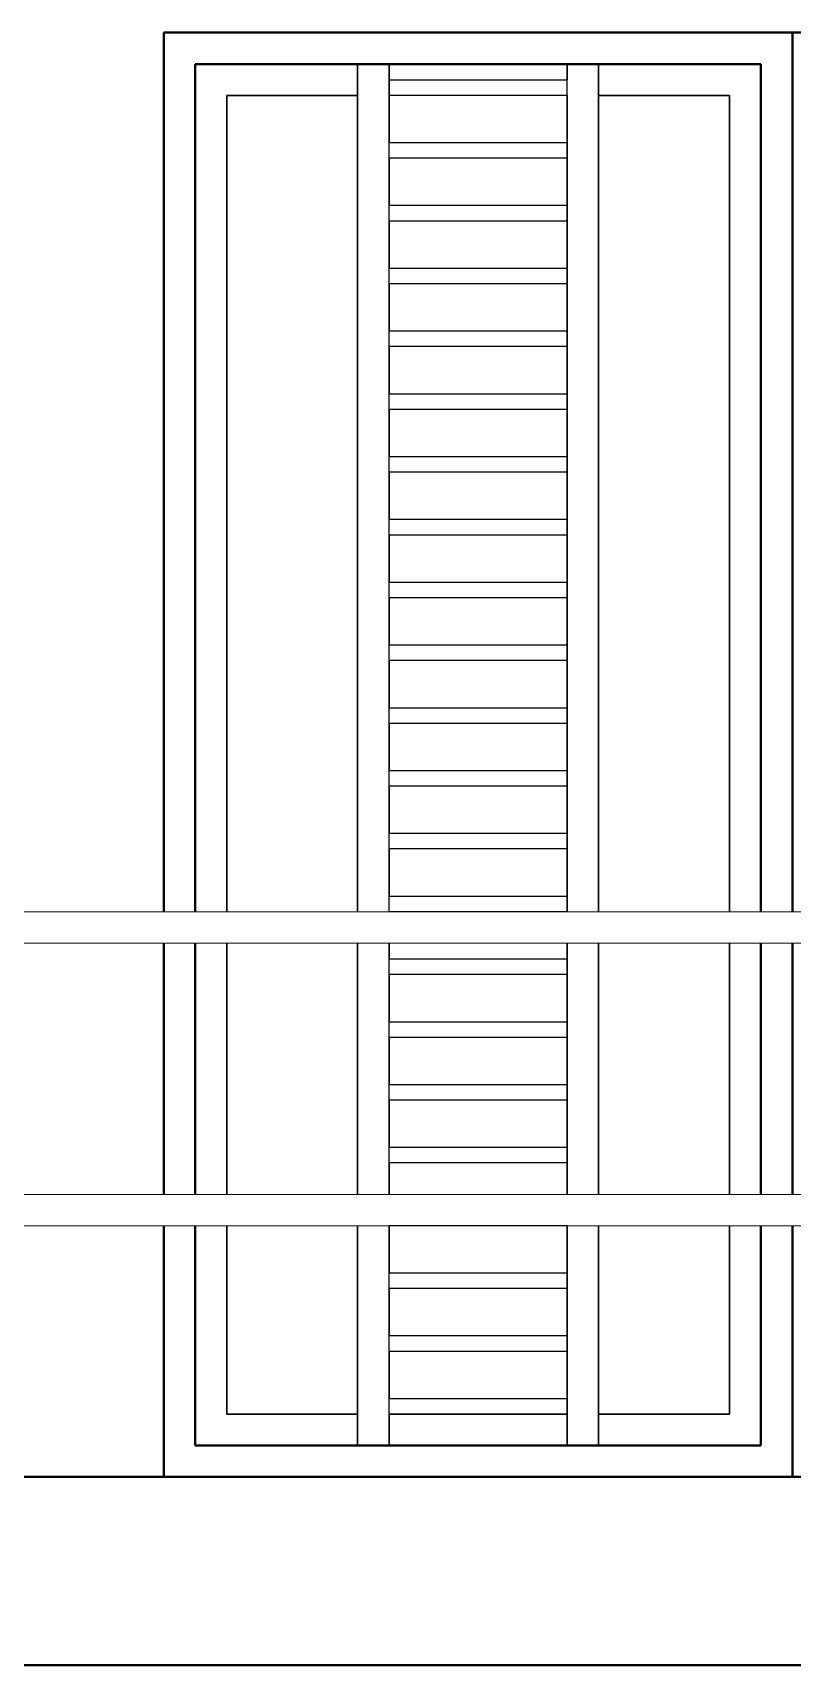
# Model space of a CAD drawing. Header units: millimetres. Extents: x -5645 to 36496, y -6563 to 7144.
# Drawn here: x 1976.5 to 2097.4, y 44.5 to 304.5 of the extents above; entities that cross this region are included whole.
import ezdxf

# ---------------------------------------------------------------- set-up
doc = ezdxf.new("R2010")
doc.units = ezdxf.units.MM
doc.header["$LTSCALE"] = 100
doc.layers.get('0').update_dxf_attribs({"lineweight": 40})
doc.layers.add('VPORTS', color=7, linetype='Continuous')
doc.layers.add('WIN', color=4, linetype='Continuous', lineweight=9)

msp = doc.modelspace()

# ---------------------------------------------------------------- linework, layer by layer
for p, q in [((1997.42, 304.53, 20), (2097.42, 304.53, 20)), ((1997.42, 289.53, 20), (1997.42, 304.53, 20)), ((2267.42, 304.53, 10), (2097.42, 304.53, 10)), ((2097.42, 304.53, 10), (2097.42, 164.53, 10)), ((2097.42, 304.53, 20), (2097.42, 289.53, 20)), ((2002.42, 299.53, 20), (2092.42, 299.53, 20)), ((2002.42, 289.53, 15), (2002.42, 299.53, 15)), ((2066.58, 299.53, 15), (2092.42, 299.53, 15)), ((2092.42, 299.53, 20), (2092.42, 289.53, 20)), ((2092.42, 299.53, 15), (2092.42, 289.53, 15)), ((1997.42, 164.53, 25), (1997.42, 289.53, 25)), ((2002.42, 164.53, 20), (2002.42, 289.53, 20)), ((2092.42, 289.53, 25), (2092.42, 164.53, 25)), ((2092.42, 289.53, 20), (2092.42, 164.53, 20)), ((2097.42, 289.53, 25), (2097.42, 164.53, 25)), ((1997.42, 119.53, 25), (1997.42, 159.53, 25)), ((2002.42, 119.53, 20), (2002.42, 159.53, 20)), ((2092.42, 159.53, 25), (2092.42, 119.53, 25)), ((2092.42, 159.53, 20), (2092.42, 119.53, 20)), ((2097.42, 159.53, 10), (2097.42, 154.53, 10)), ((2097.42, 159.53, 25), (2097.42, 119.53, 25)), ((1997.42, 74.53, 25), (1997.42, 114.53, 25)), ((2002.42, 79.53, 20), (2002.42, 114.53, 20)), ((2092.42, 114.53, 25), (2092.42, 79.53, 25)), ((2092.42, 114.53, 20), (2092.42, 79.53, 20)), ((2097.42, 114.53, 25), (2097.42, 74.53, 25)), ((2028.25, 79.53, 20), (2002.42, 79.53, 20)), ((2092.42, 79.53, 25), (2002.42, 79.53, 25)), ((2061.58, 79.53, 20), (2033.25, 79.53, 20)), ((2092.42, 79.53, 20), (2066.58, 79.53, 20)), ((2097.42, 74.53, 25), (1997.42, 74.53, 25))]:
    msp.add_line(p, q)
at = {"extrusion": (0, 1, -6.12323e-17)}
for p, q in [((1997.42, 304.53, 20), (2097.42, 304.53, 20)), ((1997.42, 304.53, 10), (2097.42, 304.53, 10)), ((2267.42, 304.53), (2097.42, 304.53)), ((2097.42, 304.53, 10), (2097.42, 304.53)), ((2267.42, 304.53, 10), (2097.42, 304.53, 10)), ((2097.42, 304.53, 10), (2097.42, 304.53, 20)), ((2092.42, 79.53, 25), (2002.42, 79.53, 25)), ((2061.58, 79.53, 20), (2033.25, 79.53, 20))]:
    msp.add_line(p, q, dxfattribs=at)
at = {"extrusion": (-1.22461e-16, -6.12323e-17, -1)}
for p, q in [((1997.42, 304.53, 10), (2097.42, 304.53, 10)), ((2097.42, 304.53, 10), (2097.42, 289.53, 10)), ((1997.42, 164.53, 15), (1997.42, 289.53, 15)), ((2097.42, 289.53, 15), (2097.42, 164.53, 15)), ((1997.42, 119.53, 15), (1997.42, 159.53, 15)), ((2097.42, 159.53, 15), (2097.42, 119.53, 15)), ((1997.42, 74.53, 15), (1997.42, 114.53, 15)), ((2097.42, 114.53, 15), (2097.42, 74.53, 15)), ((2097.42, 74.53, 15), (1997.42, 74.53, 15))]:
    msp.add_line(p, q, dxfattribs=at)
at = {"extrusion": (-1, 1.49974e-32, 2.44925e-16)}
for p, q in [((2097.42, 304.53), (2097.42, 164.53)), ((2097.42, 304.53, 10), (2097.42, 304.53)), ((2097.42, 304.53, 10), (2097.42, 164.53, 10)), ((2097.42, 159.53), (2097.42, 154.53)), ((2097.42, 159.53, 10), (2097.42, 154.53, 10))]:
    msp.add_line(p, q, dxfattribs=at)
at = {"extrusion": (-2.44925e-16, -6.12323e-17, -1)}
for p, q in [((2267.42, 304.53), (2097.42, 304.53)), ((2097.42, 304.53), (2097.42, 164.53)), ((2097.42, 159.53), (2097.42, 154.53))]:
    msp.add_line(p, q, dxfattribs=at)
at = {"extrusion": (1, -7.49855e-33, -1.22461e-16)}
for p, q in [((2097.42, 304.53, 10), (2097.42, 289.53, 10)), ((2097.42, 304.53, 20), (2097.42, 289.53, 20)), ((2097.42, 304.53, 10), (2097.42, 304.53, 20)), ((2097.42, 289.53, 25), (2097.42, 164.53, 25)), ((2097.42, 289.53, 15), (2097.42, 164.53, 15)), ((2097.42, 159.53, 25), (2097.42, 119.53, 25)), ((2097.42, 159.53, 15), (2097.42, 119.53, 15)), ((2097.42, 114.53, 25), (2097.42, 74.53, 25)), ((2097.42, 114.53, 15), (2097.42, 74.53, 15))]:
    msp.add_line(p, q, dxfattribs=at)
at = {"extrusion": (0, -1, 6.12323e-17)}
for p, q in [((2002.42, 299.53, 20), (2092.42, 299.53, 20)), ((2066.58, 299.53, 15), (2092.42, 299.53, 15)), ((2092.42, 299.53, 15), (2092.42, 299.53, 20)), ((2097.42, 74.53, 25), (1997.42, 74.53, 25)), ((2097.42, 74.53, 15), (1997.42, 74.53, 15))]:
    msp.add_line(p, q, dxfattribs=at)
at = {"extrusion": (-1, 7.49855e-33, 1.22461e-16)}
for p, q in [((2092.42, 299.53, 20), (2092.42, 289.53, 20)), ((2092.42, 299.53, 15), (2092.42, 289.53, 15)), ((2092.42, 299.53, 15), (2092.42, 299.53, 20)), ((1997.42, 164.53, 15), (1997.42, 289.53, 15)), ((1997.42, 164.53, 25), (1997.42, 289.53, 25)), ((2092.42, 289.53, 20), (2092.42, 164.53, 20)), ((2092.42, 289.53, 25), (2092.42, 164.53, 25)), ((1997.42, 119.53, 15), (1997.42, 159.53, 15)), ((1997.42, 119.53, 25), (1997.42, 159.53, 25)), ((2092.42, 159.53, 20), (2092.42, 119.53, 20)), ((2092.42, 159.53, 25), (2092.42, 119.53, 25)), ((1997.42, 74.53, 15), (1997.42, 114.53, 15)), ((1997.42, 74.53, 25), (1997.42, 114.53, 25)), ((2092.42, 114.53, 20), (2092.42, 79.53, 20)), ((2092.42, 114.53, 25), (2092.42, 79.53, 25))]:
    msp.add_line(p, q, dxfattribs=at)
for points in [[(1273.92, 74.53), (2663.47, 74.53)], [(1273.92, 44.53), (2663.47, 44.53)]]:
    msp.add_lwpolyline(points)
at = {"layer": 'VPORTS', "extrusion": (-1, 7.49855e-33, 1.22461e-16)}
for p, q in [((1997.42, 289.53, 20), (1997.42, 304.53, 20)), ((1997.42, 289.53, 10), (1997.42, 304.53, 10)), ((1997.42, 304.53, 10), (1997.42, 304.53, 20)), ((2028.25, 289.53, 17.5), (2028.25, 299.53, 17.5)), ((2028.25, 299.53, 7.5), (2028.25, 289.53, 7.5)), ((2028.25, 299.53, 15), (2028.25, 299.53, 17.5)), ((2028.25, 299.53, 7.5), (2028.25, 299.53, 10)), ((2028.25, 299.53, 15), (2028.25, 294.53, 15)), ((2028.25, 294.53, 10), (2028.25, 299.53, 10)), ((2061.58, 289.53, 7.5), (2061.58, 299.53, 7.5)), ((2061.58, 299.53, 7.5), (2061.58, 299.53, 10)), ((2061.58, 294.53, 10), (2061.58, 299.53, 10)), ((2061.58, 299.53, 15), (2061.58, 297.03, 15)), ((2061.58, 299.53, 15), (2061.58, 299.53, 17.5)), ((2061.58, 299.53, 17.5), (2061.58, 297.03, 17.5)), ((2061.58, 297.03, 15), (2061.58, 297.03, 17.5)), ((2028.25, 294.53, 15), (2028.25, 294.53, 10)), ((2061.58, 294.53, 17.5), (2061.58, 289.53, 17.5)), ((2061.58, 294.53, 10), (2061.58, 294.53, 17.5)), ((2087.42, 294.53, 15), (2087.42, 289.53, 15)), ((2087.42, 289.53, 10), (2087.42, 294.53, 10)), ((2087.42, 294.53, 10), (2087.42, 294.53, 15)), ((1997.42, 289.53, 15), (1997.42, 289.53, 25)), ((1997.42, 289.53, 20), (1997.42, 289.53, 10)), ((2028.25, 289.53, 12.5), (2028.25, 164.53, 12.5)), ((2028.25, 289.53, 12.5), (2028.25, 289.53, 22.5)), ((2028.25, 164.53, 22.5), (2028.25, 289.53, 22.5)), ((2028.25, 289.53, 17.5), (2028.25, 289.53, 7.5)), ((2061.58, 164.53, 12.5), (2061.58, 289.53, 12.5)), ((2061.58, 289.53, 12.5), (2061.58, 289.53, 22.5)), ((2061.58, 289.53, 22.5), (2061.58, 287.03, 22.5)), ((2061.58, 289.53, 17.5), (2061.58, 289.53, 7.5)), ((2087.42, 164.53, 15), (2087.42, 289.53, 15)), ((2087.42, 289.53, 15), (2087.42, 289.53, 20)), ((2087.42, 289.53, 20), (2087.42, 164.53, 20)), ((2087.42, 289.53, 15), (2087.42, 289.53, 10)), ((2092.42, 289.53, 20), (2092.42, 289.53, 25)), ((2092.42, 289.53, 20), (2092.42, 289.53, 15)), ((2061.58, 287.03, 20), (2061.58, 287.03, 22.5)), ((2061.58, 287.03, 20), (2061.58, 284.53, 20)), ((2061.58, 284.53, 20), (2061.58, 284.53, 22.5)), ((2061.58, 284.53, 22.5), (2061.58, 277.03, 22.5)), ((2061.58, 277.03, 20), (2061.58, 277.03, 22.5)), ((2061.58, 277.03, 20), (2061.58, 274.53, 20)), ((2061.58, 274.53, 20), (2061.58, 274.53, 22.5)), ((2061.58, 274.53, 22.5), (2061.58, 267.03, 22.5)), ((2061.58, 267.03, 20), (2061.58, 267.03, 22.5)), ((2061.58, 267.03, 20), (2061.58, 264.53, 20)), ((2061.58, 264.53, 20), (2061.58, 264.53, 22.5)), ((2061.58, 264.53, 22.5), (2061.58, 257.03, 22.5)), ((2061.58, 257.03, 20), (2061.58, 257.03, 22.5)), ((2061.58, 257.03, 20), (2061.58, 254.53, 20)), ((2061.58, 254.53, 20), (2061.58, 254.53, 22.5)), ((2061.58, 254.53, 22.5), (2061.58, 247.03, 22.5)), ((2061.58, 247.03, 20), (2061.58, 247.03, 22.5)), ((2061.58, 247.03, 20), (2061.58, 244.53, 20)), ((2061.58, 244.53, 20), (2061.58, 244.53, 22.5)), ((2061.58, 244.53, 22.5), (2061.58, 237.03, 22.5)), ((2061.58, 237.03, 20), (2061.58, 237.03, 22.5)), ((2061.58, 237.03, 20), (2061.58, 234.53, 20)), ((2061.58, 234.53, 20), (2061.58, 234.53, 22.5)), ((2061.58, 234.53, 22.5), (2061.58, 227.03, 22.5)), ((2061.58, 227.03, 20), (2061.58, 227.03, 22.5)), ((2061.58, 227.03, 20), (2061.58, 224.53, 20)), ((2061.58, 224.53, 20), (2061.58, 224.53, 22.5)), ((2061.58, 224.53, 22.5), (2061.58, 217.03, 22.5)), ((2061.58, 217.03, 20), (2061.58, 217.03, 22.5)), ((2061.58, 217.03, 20), (2061.58, 214.53, 20)), ((2061.58, 214.53, 20), (2061.58, 214.53, 22.5)), ((2061.58, 214.53, 22.5), (2061.58, 207.03, 22.5)), ((2061.58, 207.03, 20), (2061.58, 207.03, 22.5)), ((2061.58, 207.03, 20), (2061.58, 204.53, 20)), ((2061.58, 204.53, 20), (2061.58, 204.53, 22.5)), ((2061.58, 204.53, 22.5), (2061.58, 197.03, 22.5)), ((2061.58, 197.03, 20), (2061.58, 197.03, 22.5)), ((2061.58, 197.03, 20), (2061.58, 194.53, 20)), ((2061.58, 194.53, 20), (2061.58, 194.53, 22.5)), ((2061.58, 194.53, 22.5), (2061.58, 187.03, 22.5)), ((2061.58, 187.03, 20), (2061.58, 187.03, 22.5)), ((2061.58, 187.03, 20), (2061.58, 184.53, 20)), ((2061.58, 184.53, 22.5), (2061.58, 177.03, 22.5)), ((2061.58, 184.53, 20), (2061.58, 184.53, 22.5)), ((2061.58, 177.03, 20), (2061.58, 174.53, 20)), ((2061.58, 177.03, 20), (2061.58, 177.03, 22.5)), ((2061.58, 174.53, 22.5), (2061.58, 167.03, 22.5)), ((2061.58, 174.53, 20), (2061.58, 174.53, 22.5)), ((2061.58, 167.03, 20), (2061.58, 164.53, 20)), ((2061.58, 167.03, 20), (2061.58, 167.03, 22.5)), ((2061.58, 164.53, 20), (2061.58, 164.53, 22.5)), ((2028.25, 159.53, 12.5), (2028.25, 119.53, 12.5)), ((2028.25, 119.53, 22.5), (2028.25, 159.53, 22.5)), ((2061.58, 119.53, 12.5), (2061.58, 159.53, 12.5)), ((2061.58, 159.53, 22.5), (2061.58, 157.03, 22.5)), ((2087.42, 119.53, 15), (2087.42, 159.53, 15)), ((2087.42, 159.53, 20), (2087.42, 119.53, 20)), ((2061.58, 157.03, 20), (2061.58, 154.53, 20)), ((2061.58, 157.03, 20), (2061.58, 157.03, 22.5)), ((2061.58, 154.53, 22.5), (2061.58, 147.03, 22.5)), ((2061.58, 154.53, 20), (2061.58, 154.53, 22.5)), ((2061.58, 147.03, 20), (2061.58, 144.53, 20)), ((2061.58, 147.03, 20), (2061.58, 147.03, 22.5)), ((2061.58, 144.53, 22.5), (2061.58, 137.03, 22.5)), ((2061.58, 144.53, 20), (2061.58, 144.53, 22.5)), ((2061.58, 137.03, 20), (2061.58, 134.53, 20)), ((2061.58, 137.03, 20), (2061.58, 137.03, 22.5)), ((2061.58, 134.53, 22.5), (2061.58, 127.03, 22.5)), ((2061.58, 134.53, 20), (2061.58, 134.53, 22.5)), ((2061.58, 127.03, 20), (2061.58, 124.53, 20)), ((2061.58, 127.03, 20), (2061.58, 127.03, 22.5)), ((2061.58, 124.53, 22.5), (2061.58, 119.53, 22.5)), ((2061.58, 124.53, 20), (2061.58, 124.53, 22.5)), ((2028.25, 114.53, 12.5), (2028.25, 79.53, 12.5)), ((2028.25, 79.53, 22.5), (2028.25, 114.53, 22.5)), ((2061.58, 79.53, 12.5), (2061.58, 114.53, 12.5)), ((2061.58, 114.53, 22.5), (2061.58, 107.03, 22.5)), ((2061.58, 114.53, 20), (2061.58, 114.53, 22.5)), ((2087.42, 84.53, 15), (2087.42, 114.53, 15)), ((2087.42, 114.53, 20), (2087.42, 84.53, 20)), ((2061.58, 107.03, 20), (2061.58, 104.53, 20)), ((2061.58, 107.03, 20), (2061.58, 107.03, 22.5)), ((2061.58, 104.53, 22.5), (2061.58, 97.03, 22.5)), ((2061.58, 104.53, 20), (2061.58, 104.53, 22.5)), ((2061.58, 97.03, 20), (2061.58, 94.53, 20)), ((2061.58, 97.03, 20), (2061.58, 97.03, 22.5)), ((2061.58, 94.53, 22.5), (2061.58, 87.03, 22.5)), ((2061.58, 94.53, 20), (2061.58, 94.53, 22.5)), ((2061.58, 87.03, 20), (2061.58, 84.53, 20)), ((2061.58, 87.03, 20), (2061.58, 87.03, 22.5)), ((2028.25, 79.53, 15), (2028.25, 84.53, 15)), ((2028.25, 84.53, 15), (2028.25, 84.53, 20)), ((2028.25, 84.53, 20), (2028.25, 79.53, 20)), ((2061.58, 79.53, 15), (2061.58, 84.53, 15)), ((2061.58, 84.53, 15), (2061.58, 84.53, 20)), ((2061.58, 84.53, 20), (2061.58, 79.53, 20)), ((2061.58, 84.53, 20), (2061.58, 84.53, 22.5)), ((2061.58, 84.53, 22.5), (2061.58, 79.53, 22.5)), ((2087.42, 84.53, 15), (2087.42, 84.53, 20)), ((2028.25, 79.53, 12.5), (2028.25, 79.53, 15)), ((2028.25, 79.53, 20), (2028.25, 79.53, 22.5)), ((2061.58, 79.53, 12.5), (2061.58, 79.53, 15)), ((2061.58, 79.53, 20), (2061.58, 79.53, 22.5)), ((2092.42, 79.53, 20), (2092.42, 79.53, 25)), ((1997.42, 74.53, 15), (1997.42, 74.53, 25))]:
    msp.add_line(p, q, dxfattribs=at)
at = {"layer": 'VPORTS', "extrusion": (0, 1, -6.12323e-17)}
for p, q in [((1997.42, 304.53, 10), (1997.42, 304.53, 20)), ((2028.25, 299.53, 10), (2033.25, 299.53, 10)), ((2028.25, 299.53, 7.5), (2028.25, 299.53, 10)), ((2033.25, 299.53, 7.5), (2028.25, 299.53, 7.5)), ((2033.25, 299.53, 7.5), (2033.25, 299.53, 10)), ((2061.58, 299.53, 10), (2066.58, 299.53, 10)), ((2061.58, 299.53, 7.5), (2061.58, 299.53, 10)), ((2061.58, 299.53, 7.5), (2066.58, 299.53, 7.5)), ((2066.58, 299.53, 7.5), (2066.58, 299.53, 10)), ((2033.25, 297.03, 17.5), (2061.58, 297.03, 17.5)), ((2033.25, 297.03, 15), (2033.25, 297.03, 17.5)), ((2033.25, 297.03, 15), (2061.58, 297.03, 15)), ((2061.58, 297.03, 15), (2061.58, 297.03, 17.5)), ((1997.42, 289.53, 15), (1997.42, 289.53, 25)), ((2002.42, 289.53, 25), (2002.42, 289.53, 20)), ((2007.42, 289.53, 20), (2007.42, 289.53, 15)), ((2028.25, 289.53, 12.5), (2028.25, 289.53, 22.5)), ((2033.25, 289.53, 22.5), (2033.25, 289.53, 12.5)), ((2061.58, 289.53, 12.5), (2061.58, 289.53, 22.5)), ((2066.58, 289.53, 22.5), (2066.58, 289.53, 12.5)), ((2087.42, 289.53, 15), (2087.42, 289.53, 20)), ((2092.42, 289.53, 20), (2092.42, 289.53, 25)), ((2097.42, 289.53, 25), (2097.42, 289.53, 15)), ((2033.25, 287.03, 22.5), (2061.58, 287.03, 22.5)), ((2033.25, 287.03, 20), (2033.25, 287.03, 22.5)), ((2033.25, 287.03, 20), (2061.58, 287.03, 20)), ((2061.58, 287.03, 20), (2061.58, 287.03, 22.5)), ((2033.25, 277.03, 22.5), (2061.58, 277.03, 22.5)), ((2033.25, 277.03, 20), (2033.25, 277.03, 22.5)), ((2033.25, 277.03, 20), (2061.58, 277.03, 20)), ((2061.58, 277.03, 20), (2061.58, 277.03, 22.5)), ((2033.25, 267.03, 22.5), (2061.58, 267.03, 22.5)), ((2033.25, 267.03, 20), (2033.25, 267.03, 22.5)), ((2033.25, 267.03, 20), (2061.58, 267.03, 20)), ((2061.58, 267.03, 20), (2061.58, 267.03, 22.5)), ((2033.25, 257.03, 22.5), (2061.58, 257.03, 22.5)), ((2033.25, 257.03, 20), (2033.25, 257.03, 22.5)), ((2033.25, 257.03, 20), (2061.58, 257.03, 20)), ((2061.58, 257.03, 20), (2061.58, 257.03, 22.5)), ((2033.25, 247.03, 22.5), (2061.58, 247.03, 22.5)), ((2033.25, 247.03, 20), (2033.25, 247.03, 22.5)), ((2033.25, 247.03, 20), (2061.58, 247.03, 20)), ((2061.58, 247.03, 20), (2061.58, 247.03, 22.5)), ((2033.25, 237.03, 22.5), (2061.58, 237.03, 22.5)), ((2033.25, 237.03, 20), (2033.25, 237.03, 22.5)), ((2033.25, 237.03, 20), (2061.58, 237.03, 20)), ((2061.58, 237.03, 20), (2061.58, 237.03, 22.5)), ((2033.25, 227.03, 22.5), (2061.58, 227.03, 22.5)), ((2033.25, 227.03, 20), (2033.25, 227.03, 22.5)), ((2033.25, 227.03, 20), (2061.58, 227.03, 20)), ((2061.58, 227.03, 20), (2061.58, 227.03, 22.5)), ((2033.25, 217.03, 22.5), (2061.58, 217.03, 22.5)), ((2033.25, 217.03, 20), (2033.25, 217.03, 22.5)), ((2033.25, 217.03, 20), (2061.58, 217.03, 20)), ((2061.58, 217.03, 20), (2061.58, 217.03, 22.5)), ((2033.25, 207.03, 22.5), (2061.58, 207.03, 22.5)), ((2033.25, 207.03, 20), (2033.25, 207.03, 22.5)), ((2033.25, 207.03, 20), (2061.58, 207.03, 20)), ((2061.58, 207.03, 20), (2061.58, 207.03, 22.5)), ((2033.25, 197.03, 22.5), (2061.58, 197.03, 22.5)), ((2033.25, 197.03, 20), (2033.25, 197.03, 22.5)), ((2033.25, 197.03, 20), (2061.58, 197.03, 20)), ((2061.58, 197.03, 20), (2061.58, 197.03, 22.5)), ((2033.25, 187.03, 22.5), (2061.58, 187.03, 22.5)), ((2033.25, 187.03, 20), (2033.25, 187.03, 22.5)), ((2033.25, 187.03, 20), (2061.58, 187.03, 20)), ((2061.58, 187.03, 20), (2061.58, 187.03, 22.5)), ((2033.25, 177.03, 22.5), (2061.58, 177.03, 22.5)), ((2033.25, 177.03, 20), (2033.25, 177.03, 22.5)), ((2033.25, 177.03, 20), (2061.58, 177.03, 20)), ((2061.58, 177.03, 20), (2061.58, 177.03, 22.5)), ((2033.25, 167.03, 22.5), (2061.58, 167.03, 22.5)), ((2033.25, 167.03, 20), (2033.25, 167.03, 22.5)), ((2033.25, 167.03, 20), (2061.58, 167.03, 20)), ((2061.58, 167.03, 20), (2061.58, 167.03, 22.5)), ((2033.25, 157.03, 22.5), (2061.58, 157.03, 22.5)), ((2033.25, 157.03, 20), (2033.25, 157.03, 22.5)), ((2033.25, 157.03, 20), (2061.58, 157.03, 20)), ((2061.58, 157.03, 20), (2061.58, 157.03, 22.5)), ((2033.25, 147.03, 22.5), (2061.58, 147.03, 22.5)), ((2033.25, 147.03, 20), (2033.25, 147.03, 22.5)), ((2033.25, 147.03, 20), (2061.58, 147.03, 20)), ((2061.58, 147.03, 20), (2061.58, 147.03, 22.5)), ((2033.25, 137.03, 22.5), (2061.58, 137.03, 22.5)), ((2033.25, 137.03, 20), (2033.25, 137.03, 22.5)), ((2033.25, 137.03, 20), (2061.58, 137.03, 20)), ((2061.58, 137.03, 20), (2061.58, 137.03, 22.5)), ((2033.25, 127.03, 22.5), (2061.58, 127.03, 22.5)), ((2033.25, 127.03, 20), (2033.25, 127.03, 22.5)), ((2033.25, 127.03, 20), (2061.58, 127.03, 20)), ((2061.58, 127.03, 20), (2061.58, 127.03, 22.5)), ((2033.25, 107.03, 22.5), (2061.58, 107.03, 22.5)), ((2033.25, 107.03, 20), (2033.25, 107.03, 22.5)), ((2033.25, 107.03, 20), (2061.58, 107.03, 20)), ((2061.58, 107.03, 20), (2061.58, 107.03, 22.5)), ((2033.25, 97.03, 22.5), (2061.58, 97.03, 22.5)), ((2033.25, 97.03, 20), (2033.25, 97.03, 22.5)), ((2033.25, 97.03, 20), (2061.58, 97.03, 20)), ((2061.58, 97.03, 20), (2061.58, 97.03, 22.5)), ((2033.25, 87.03, 22.5), (2061.58, 87.03, 22.5)), ((2033.25, 87.03, 20), (2033.25, 87.03, 22.5)), ((2033.25, 87.03, 20), (2061.58, 87.03, 20)), ((2061.58, 87.03, 20), (2061.58, 87.03, 22.5)), ((2007.42, 84.53, 15), (2028.25, 84.53, 15)), ((2028.25, 84.53, 20), (2007.42, 84.53, 20)), ((2007.42, 84.53, 15), (2007.42, 84.53, 20)), ((2028.25, 84.53, 15), (2028.25, 84.53, 20)), ((2033.25, 84.53, 20), (2033.25, 84.53, 15)), ((2061.58, 84.53, 20), (2033.25, 84.53, 20)), ((2033.25, 84.53, 15), (2061.58, 84.53, 15)), ((2061.58, 84.53, 15), (2061.58, 84.53, 20)), ((2066.58, 84.53, 20), (2066.58, 84.53, 15)), ((2087.42, 84.53, 20), (2066.58, 84.53, 20)), ((2066.58, 84.53, 15), (2087.42, 84.53, 15)), ((2087.42, 84.53, 15), (2087.42, 84.53, 20)), ((2002.42, 79.53, 20), (2002.42, 79.53, 25)), ((2028.25, 79.53, 20), (2002.42, 79.53, 20)), ((2028.25, 79.53, 20), (2028.25, 79.53, 22.5)), ((2033.25, 79.53, 22.5), (2028.25, 79.53, 22.5)), ((2033.25, 79.53, 20), (2033.25, 79.53, 22.5)), ((2061.58, 79.53, 22.5), (2066.58, 79.53, 22.5)), ((2061.58, 79.53, 20), (2061.58, 79.53, 22.5)), ((2092.42, 79.53, 20), (2066.58, 79.53, 20)), ((2066.58, 79.53, 20), (2066.58, 79.53, 22.5)), ((2092.42, 79.53, 20), (2092.42, 79.53, 25))]:
    msp.add_line(p, q, dxfattribs=at)
at = {"layer": 'VPORTS', "extrusion": (-1.22461e-16, -6.12323e-17, -1)}
for p, q in [((1997.42, 289.53, 10), (1997.42, 304.53, 10)), ((2028.25, 299.53, 7.5), (2028.25, 289.53, 7.5)), ((2033.25, 299.53, 7.5), (2028.25, 299.53, 7.5)), ((2028.25, 294.53, 10), (2028.25, 299.53, 10)), ((2028.25, 299.53, 10), (2033.25, 299.53, 10)), ((2033.25, 289.53, 7.5), (2033.25, 299.53, 7.5)), ((2033.25, 299.53, 10), (2033.25, 294.53, 10)), ((2061.58, 289.53, 7.5), (2061.58, 299.53, 7.5)), ((2061.58, 299.53, 7.5), (2066.58, 299.53, 7.5)), ((2061.58, 299.53, 10), (2066.58, 299.53, 10)), ((2061.58, 294.53, 10), (2061.58, 299.53, 10)), ((2066.58, 299.53, 7.5), (2066.58, 289.53, 7.5)), ((2066.58, 299.53, 10), (2066.58, 294.53, 10)), ((2007.42, 294.53, 10), (2007.42, 289.53, 10)), ((2028.25, 294.53, 10), (2007.42, 294.53, 10)), ((2061.58, 294.53, 10), (2033.25, 294.53, 10)), ((2087.42, 294.53, 10), (2066.58, 294.53, 10)), ((2087.42, 289.53, 10), (2087.42, 294.53, 10)), ((2007.42, 289.53, 15), (2007.42, 164.53, 15)), ((2028.25, 289.53, 12.5), (2028.25, 164.53, 12.5)), ((2033.25, 164.53, 12.5), (2033.25, 289.53, 12.5)), ((2061.58, 164.53, 12.5), (2061.58, 289.53, 12.5)), ((2066.58, 289.53, 12.5), (2066.58, 164.53, 12.5)), ((2087.42, 164.53, 15), (2087.42, 289.53, 15)), ((2033.25, 284.53, 20), (2033.25, 287.03, 20)), ((2033.25, 287.03, 20), (2061.58, 287.03, 20)), ((2061.58, 287.03, 20), (2061.58, 284.53, 20)), ((2061.58, 284.53, 20), (2033.25, 284.53, 20)), ((2033.25, 274.53, 20), (2033.25, 277.03, 20)), ((2033.25, 277.03, 20), (2061.58, 277.03, 20)), ((2061.58, 277.03, 20), (2061.58, 274.53, 20)), ((2061.58, 274.53, 20), (2033.25, 274.53, 20)), ((2033.25, 264.53, 20), (2033.25, 267.03, 20)), ((2033.25, 267.03, 20), (2061.58, 267.03, 20)), ((2061.58, 267.03, 20), (2061.58, 264.53, 20)), ((2061.58, 264.53, 20), (2033.25, 264.53, 20)), ((2033.25, 254.53, 20), (2033.25, 257.03, 20)), ((2033.25, 257.03, 20), (2061.58, 257.03, 20)), ((2061.58, 257.03, 20), (2061.58, 254.53, 20)), ((2061.58, 254.53, 20), (2033.25, 254.53, 20)), ((2033.25, 244.53, 20), (2033.25, 247.03, 20)), ((2033.25, 247.03, 20), (2061.58, 247.03, 20)), ((2061.58, 247.03, 20), (2061.58, 244.53, 20)), ((2061.58, 244.53, 20), (2033.25, 244.53, 20)), ((2033.25, 234.53, 20), (2033.25, 237.03, 20)), ((2033.25, 237.03, 20), (2061.58, 237.03, 20)), ((2061.58, 237.03, 20), (2061.58, 234.53, 20)), ((2061.58, 234.53, 20), (2033.25, 234.53, 20)), ((2033.25, 224.53, 20), (2033.25, 227.03, 20)), ((2033.25, 227.03, 20), (2061.58, 227.03, 20)), ((2061.58, 227.03, 20), (2061.58, 224.53, 20)), ((2061.58, 224.53, 20), (2033.25, 224.53, 20)), ((2033.25, 214.53, 20), (2033.25, 217.03, 20)), ((2033.25, 217.03, 20), (2061.58, 217.03, 20)), ((2061.58, 217.03, 20), (2061.58, 214.53, 20)), ((2061.58, 214.53, 20), (2033.25, 214.53, 20)), ((2033.25, 204.53, 20), (2033.25, 207.03, 20)), ((2033.25, 207.03, 20), (2061.58, 207.03, 20)), ((2061.58, 207.03, 20), (2061.58, 204.53, 20)), ((2061.58, 204.53, 20), (2033.25, 204.53, 20)), ((2033.25, 194.53, 20), (2033.25, 197.03, 20)), ((2033.25, 197.03, 20), (2061.58, 197.03, 20)), ((2061.58, 197.03, 20), (2061.58, 194.53, 20)), ((2061.58, 194.53, 20), (2033.25, 194.53, 20)), ((2033.25, 184.53, 20), (2033.25, 187.03, 20)), ((2033.25, 187.03, 20), (2061.58, 187.03, 20)), ((2061.58, 187.03, 20), (2061.58, 184.53, 20)), ((2061.58, 184.53, 20), (2033.25, 184.53, 20)), ((2033.25, 174.53, 20), (2033.25, 177.03, 20)), ((2033.25, 177.03, 20), (2061.58, 177.03, 20)), ((2061.58, 177.03, 20), (2061.58, 174.53, 20)), ((2061.58, 174.53, 20), (2033.25, 174.53, 20)), ((2033.25, 164.53, 20), (2033.25, 167.03, 20)), ((2033.25, 167.03, 20), (2061.58, 167.03, 20)), ((2061.58, 167.03, 20), (2061.58, 164.53, 20)), ((2061.58, 164.53, 20), (2033.25, 164.53, 20)), ((2007.42, 159.53, 15), (2007.42, 119.53, 15)), ((2028.25, 159.53, 12.5), (2028.25, 119.53, 12.5)), ((2033.25, 119.53, 12.5), (2033.25, 159.53, 12.5)), ((2061.58, 119.53, 12.5), (2061.58, 159.53, 12.5)), ((2066.58, 159.53, 12.5), (2066.58, 119.53, 12.5)), ((2087.42, 119.53, 15), (2087.42, 159.53, 15)), ((2033.25, 154.53, 20), (2033.25, 157.03, 20)), ((2033.25, 157.03, 20), (2061.58, 157.03, 20)), ((2061.58, 157.03, 20), (2061.58, 154.53, 20)), ((2061.58, 154.53, 20), (2033.25, 154.53, 20)), ((2033.25, 144.53, 20), (2033.25, 147.03, 20)), ((2033.25, 147.03, 20), (2061.58, 147.03, 20)), ((2061.58, 147.03, 20), (2061.58, 144.53, 20)), ((2061.58, 144.53, 20), (2033.25, 144.53, 20)), ((2033.25, 134.53, 20), (2033.25, 137.03, 20)), ((2033.25, 137.03, 20), (2061.58, 137.03, 20)), ((2061.58, 137.03, 20), (2061.58, 134.53, 20)), ((2061.58, 134.53, 20), (2033.25, 134.53, 20)), ((2033.25, 124.53, 20), (2033.25, 127.03, 20)), ((2033.25, 127.03, 20), (2061.58, 127.03, 20)), ((2061.58, 127.03, 20), (2061.58, 124.53, 20)), ((2061.58, 124.53, 20), (2033.25, 124.53, 20)), ((2007.42, 114.53, 15), (2007.42, 84.53, 15)), ((2028.25, 114.53, 12.5), (2028.25, 79.53, 12.5)), ((2061.58, 114.53, 20), (2033.25, 114.53, 20)), ((2033.25, 79.53, 12.5), (2033.25, 114.53, 12.5)), ((2061.58, 79.53, 12.5), (2061.58, 114.53, 12.5)), ((2066.58, 114.53, 12.5), (2066.58, 79.53, 12.5)), ((2087.42, 84.53, 15), (2087.42, 114.53, 15)), ((2033.25, 104.53, 20), (2033.25, 107.03, 20)), ((2033.25, 107.03, 20), (2061.58, 107.03, 20)), ((2061.58, 107.03, 20), (2061.58, 104.53, 20)), ((2061.58, 104.53, 20), (2033.25, 104.53, 20)), ((2033.25, 94.53, 20), (2033.25, 97.03, 20)), ((2033.25, 97.03, 20), (2061.58, 97.03, 20)), ((2061.58, 97.03, 20), (2061.58, 94.53, 20)), ((2061.58, 94.53, 20), (2033.25, 94.53, 20)), ((2033.25, 84.53, 20), (2033.25, 87.03, 20)), ((2033.25, 87.03, 20), (2061.58, 87.03, 20)), ((2061.58, 87.03, 20), (2061.58, 84.53, 20)), ((2007.42, 84.53, 15), (2028.25, 84.53, 15)), ((2028.25, 79.53, 15), (2028.25, 84.53, 15)), ((2033.25, 84.53, 15), (2061.58, 84.53, 15)), ((2033.25, 84.53, 15), (2033.25, 79.53, 15)), ((2061.58, 84.53, 20), (2033.25, 84.53, 20)), ((2061.58, 79.53, 15), (2061.58, 84.53, 15)), ((2066.58, 84.53, 15), (2087.42, 84.53, 15)), ((2066.58, 84.53, 15), (2066.58, 79.53, 15)), ((2033.25, 79.53, 15), (2028.25, 79.53, 15)), ((2028.25, 79.53, 12.5), (2033.25, 79.53, 12.5)), ((2066.58, 79.53, 12.5), (2061.58, 79.53, 12.5)), ((2066.58, 79.53, 15), (2061.58, 79.53, 15))]:
    msp.add_line(p, q, dxfattribs=at)
at = {"layer": 'VPORTS'}
for p, q in [((2002.42, 289.53, 20), (2002.42, 299.53, 20)), ((2002.42, 299.53, 15), (2028.25, 299.53, 15)), ((2028.25, 299.53, 15), (2028.25, 294.53, 15)), ((2028.25, 289.53, 17.5), (2028.25, 299.53, 17.5)), ((2028.25, 299.53, 17.5), (2033.25, 299.53, 17.5)), ((2033.25, 297.03, 15), (2033.25, 299.53, 15)), ((2033.25, 299.53, 15), (2061.58, 299.53, 15)), ((2033.25, 299.53, 17.5), (2033.25, 297.03, 17.5)), ((2061.58, 299.53, 15), (2061.58, 297.03, 15)), ((2066.58, 299.53, 17.5), (2061.58, 299.53, 17.5)), ((2061.58, 299.53, 17.5), (2061.58, 297.03, 17.5)), ((2066.58, 294.53, 15), (2066.58, 299.53, 15)), ((2066.58, 289.53, 17.5), (2066.58, 299.53, 17.5)), ((2033.25, 297.03, 15), (2061.58, 297.03, 15)), ((2033.25, 297.03, 17.5), (2061.58, 297.03, 17.5)), ((2007.42, 289.53, 15), (2007.42, 294.53, 15)), ((2007.42, 294.53, 15), (2028.25, 294.53, 15)), ((2061.58, 294.53, 17.5), (2033.25, 294.53, 17.5)), ((2033.25, 294.53, 17.5), (2033.25, 289.53, 17.5)), ((2061.58, 294.53, 17.5), (2061.58, 289.53, 17.5)), ((2066.58, 294.53, 15), (2087.42, 294.53, 15)), ((2087.42, 294.53, 15), (2087.42, 289.53, 15)), ((2002.42, 164.53, 25), (2002.42, 289.53, 25)), ((2007.42, 164.53, 20), (2007.42, 289.53, 20)), ((2028.25, 164.53, 22.5), (2028.25, 289.53, 22.5)), ((2033.25, 289.53, 22.5), (2033.25, 287.03, 22.5)), ((2061.58, 289.53, 22.5), (2061.58, 287.03, 22.5)), ((2066.58, 164.53, 22.5), (2066.58, 289.53, 22.5)), ((2087.42, 289.53, 20), (2087.42, 164.53, 20)), ((2033.25, 287.03, 22.5), (2061.58, 287.03, 22.5)), ((2033.25, 284.53, 22.5), (2033.25, 277.03, 22.5)), ((2061.58, 284.53, 22.5), (2033.25, 284.53, 22.5)), ((2061.58, 284.53, 22.5), (2061.58, 277.03, 22.5)), ((2033.25, 277.03, 22.5), (2061.58, 277.03, 22.5)), ((2061.58, 274.53, 22.5), (2033.25, 274.53, 22.5)), ((2033.25, 274.53, 22.5), (2033.25, 267.03, 22.5)), ((2061.58, 274.53, 22.5), (2061.58, 267.03, 22.5)), ((2033.25, 267.03, 22.5), (2061.58, 267.03, 22.5)), ((2033.25, 264.53, 22.5), (2033.25, 257.03, 22.5)), ((2061.58, 264.53, 22.5), (2033.25, 264.53, 22.5)), ((2061.58, 264.53, 22.5), (2061.58, 257.03, 22.5)), ((2033.25, 257.03, 22.5), (2061.58, 257.03, 22.5)), ((2061.58, 254.53, 22.5), (2033.25, 254.53, 22.5)), ((2033.25, 254.53, 22.5), (2033.25, 247.03, 22.5)), ((2061.58, 254.53, 22.5), (2061.58, 247.03, 22.5)), ((2033.25, 247.03, 22.5), (2061.58, 247.03, 22.5)), ((2033.25, 244.53, 22.5), (2033.25, 237.03, 22.5)), ((2061.58, 244.53, 22.5), (2033.25, 244.53, 22.5)), ((2061.58, 244.53, 22.5), (2061.58, 237.03, 22.5)), ((2033.25, 237.03, 22.5), (2061.58, 237.03, 22.5)), ((2061.58, 234.53, 22.5), (2033.25, 234.53, 22.5)), ((2033.25, 234.53, 22.5), (2033.25, 227.03, 22.5)), ((2061.58, 234.53, 22.5), (2061.58, 227.03, 22.5)), ((2033.25, 227.03, 22.5), (2061.58, 227.03, 22.5)), ((2033.25, 224.53, 22.5), (2033.25, 217.03, 22.5)), ((2061.58, 224.53, 22.5), (2033.25, 224.53, 22.5)), ((2061.58, 224.53, 22.5), (2061.58, 217.03, 22.5)), ((2033.25, 217.03, 22.5), (2061.58, 217.03, 22.5)), ((2033.25, 214.53, 22.5), (2033.25, 207.03, 22.5)), ((2061.58, 214.53, 22.5), (2033.25, 214.53, 22.5)), ((2061.58, 214.53, 22.5), (2061.58, 207.03, 22.5)), ((2033.25, 207.03, 22.5), (2061.58, 207.03, 22.5)), ((2033.25, 204.53, 22.5), (2033.25, 197.03, 22.5)), ((2061.58, 204.53, 22.5), (2033.25, 204.53, 22.5)), ((2061.58, 204.53, 22.5), (2061.58, 197.03, 22.5)), ((2033.25, 197.03, 22.5), (2061.58, 197.03, 22.5)), ((2061.58, 194.53, 22.5), (2033.25, 194.53, 22.5)), ((2033.25, 194.53, 22.5), (2033.25, 187.03, 22.5)), ((2061.58, 194.53, 22.5), (2061.58, 187.03, 22.5)), ((2033.25, 187.03, 22.5), (2061.58, 187.03, 22.5)), ((2033.25, 184.53, 22.5), (2033.25, 177.03, 22.5)), ((2061.58, 184.53, 22.5), (2033.25, 184.53, 22.5)), ((2061.58, 184.53, 22.5), (2061.58, 177.03, 22.5)), ((2033.25, 177.03, 22.5), (2061.58, 177.03, 22.5)), ((2061.58, 174.53, 22.5), (2033.25, 174.53, 22.5)), ((2033.25, 174.53, 22.5), (2033.25, 167.03, 22.5)), ((2061.58, 174.53, 22.5), (2061.58, 167.03, 22.5)), ((2033.25, 167.03, 22.5), (2061.58, 167.03, 22.5)), ((2061.58, 164.53, 22.5), (2033.25, 164.53, 22.5)), ((2002.42, 119.53, 25), (2002.42, 159.53, 25)), ((2007.42, 119.53, 20), (2007.42, 159.53, 20)), ((2028.25, 119.53, 22.5), (2028.25, 159.53, 22.5)), ((2033.25, 159.53, 22.5), (2033.25, 157.03, 22.5)), ((2061.58, 159.53, 22.5), (2061.58, 157.03, 22.5)), ((2066.58, 119.53, 22.5), (2066.58, 159.53, 22.5)), ((2087.42, 159.53, 20), (2087.42, 119.53, 20)), ((2033.25, 157.03, 22.5), (2061.58, 157.03, 22.5)), ((2061.58, 154.53, 22.5), (2033.25, 154.53, 22.5)), ((2033.25, 154.53, 22.5), (2033.25, 147.03, 22.5)), ((2061.58, 154.53, 22.5), (2061.58, 147.03, 22.5)), ((2033.25, 147.03, 22.5), (2061.58, 147.03, 22.5)), ((2033.25, 144.53, 22.5), (2033.25, 137.03, 22.5)), ((2061.58, 144.53, 22.5), (2033.25, 144.53, 22.5)), ((2061.58, 144.53, 22.5), (2061.58, 137.03, 22.5)), ((2033.25, 137.03, 22.5), (2061.58, 137.03, 22.5)), ((2061.58, 134.53, 22.5), (2033.25, 134.53, 22.5)), ((2033.25, 134.53, 22.5), (2033.25, 127.03, 22.5)), ((2061.58, 134.53, 22.5), (2061.58, 127.03, 22.5)), ((2033.25, 127.03, 22.5), (2061.58, 127.03, 22.5)), ((2033.25, 124.53, 22.5), (2033.25, 119.53, 22.5)), ((2061.58, 124.53, 22.5), (2033.25, 124.53, 22.5)), ((2061.58, 124.53, 22.5), (2061.58, 119.53, 22.5)), ((2002.42, 79.53, 25), (2002.42, 114.53, 25)), ((2007.42, 84.53, 20), (2007.42, 114.53, 20)), ((2028.25, 79.53, 22.5), (2028.25, 114.53, 22.5)), ((2061.58, 114.53, 22.5), (2033.25, 114.53, 22.5)), ((2033.25, 114.53, 22.5), (2033.25, 107.03, 22.5)), ((2061.58, 114.53, 22.5), (2061.58, 107.03, 22.5)), ((2066.58, 79.53, 22.5), (2066.58, 114.53, 22.5)), ((2087.42, 114.53, 20), (2087.42, 84.53, 20)), ((2033.25, 107.03, 22.5), (2061.58, 107.03, 22.5)), ((2061.58, 104.53, 22.5), (2033.25, 104.53, 22.5)), ((2033.25, 104.53, 22.5), (2033.25, 97.03, 22.5)), ((2061.58, 104.53, 22.5), (2061.58, 97.03, 22.5)), ((2033.25, 97.03, 22.5), (2061.58, 97.03, 22.5)), ((2061.58, 94.53, 22.5), (2033.25, 94.53, 22.5)), ((2033.25, 94.53, 22.5), (2033.25, 87.03, 22.5)), ((2061.58, 94.53, 22.5), (2061.58, 87.03, 22.5)), ((2033.25, 87.03, 22.5), (2061.58, 87.03, 22.5)), ((2028.25, 84.53, 20), (2007.42, 84.53, 20)), ((2028.25, 84.53, 20), (2028.25, 79.53, 20)), ((2033.25, 84.53, 22.5), (2033.25, 79.53, 22.5)), ((2061.58, 84.53, 22.5), (2033.25, 84.53, 22.5)), ((2033.25, 79.53, 20), (2033.25, 84.53, 20)), ((2061.58, 84.53, 20), (2033.25, 84.53, 20)), ((2061.58, 84.53, 22.5), (2061.58, 79.53, 22.5)), ((2061.58, 84.53, 20), (2061.58, 79.53, 20)), ((2087.42, 84.53, 20), (2066.58, 84.53, 20)), ((2066.58, 79.53, 20), (2066.58, 84.53, 20)), ((2033.25, 79.53, 22.5), (2028.25, 79.53, 22.5)), ((2061.58, 79.53, 22.5), (2066.58, 79.53, 22.5))]:
    msp.add_line(p, q, dxfattribs=at)
at = {"layer": 'VPORTS', "extrusion": (0, -1, 6.12323e-17)}
for p, q in [((2002.42, 299.53, 15), (2002.42, 299.53, 20)), ((2002.42, 299.53, 15), (2028.25, 299.53, 15)), ((2028.25, 299.53, 15), (2028.25, 299.53, 17.5)), ((2028.25, 299.53, 17.5), (2033.25, 299.53, 17.5)), ((2033.25, 299.53, 15), (2061.58, 299.53, 15)), ((2033.25, 299.53, 15), (2033.25, 299.53, 17.5)), ((2066.58, 299.53, 17.5), (2061.58, 299.53, 17.5)), ((2061.58, 299.53, 15), (2061.58, 299.53, 17.5)), ((2066.58, 299.53, 15), (2066.58, 299.53, 17.5)), ((2007.42, 294.53, 15), (2028.25, 294.53, 15)), ((2028.25, 294.53, 10), (2007.42, 294.53, 10)), ((2007.42, 294.53, 10), (2007.42, 294.53, 15)), ((2028.25, 294.53, 15), (2028.25, 294.53, 10)), ((2061.58, 294.53, 17.5), (2033.25, 294.53, 17.5)), ((2033.25, 294.53, 10), (2033.25, 294.53, 17.5)), ((2061.58, 294.53, 10), (2033.25, 294.53, 10)), ((2061.58, 294.53, 10), (2061.58, 294.53, 17.5)), ((2066.58, 294.53, 10), (2066.58, 294.53, 15)), ((2087.42, 294.53, 10), (2066.58, 294.53, 10)), ((2066.58, 294.53, 15), (2087.42, 294.53, 15)), ((2087.42, 294.53, 10), (2087.42, 294.53, 15)), ((1997.42, 289.53, 20), (1997.42, 289.53, 10)), ((2002.42, 289.53, 15), (2002.42, 289.53, 20)), ((2007.42, 289.53, 10), (2007.42, 289.53, 15)), ((2028.25, 289.53, 17.5), (2028.25, 289.53, 7.5)), ((2033.25, 289.53, 7.5), (2033.25, 289.53, 17.5)), ((2061.58, 289.53, 17.5), (2061.58, 289.53, 7.5)), ((2066.58, 289.53, 7.5), (2066.58, 289.53, 17.5)), ((2087.42, 289.53, 15), (2087.42, 289.53, 10)), ((2092.42, 289.53, 20), (2092.42, 289.53, 15)), ((2097.42, 289.53, 10), (2097.42, 289.53, 20)), ((2061.58, 284.53, 22.5), (2033.25, 284.53, 22.5)), ((2033.25, 284.53, 20), (2033.25, 284.53, 22.5)), ((2061.58, 284.53, 20), (2033.25, 284.53, 20)), ((2061.58, 284.53, 20), (2061.58, 284.53, 22.5)), ((2061.58, 274.53, 22.5), (2033.25, 274.53, 22.5)), ((2033.25, 274.53, 20), (2033.25, 274.53, 22.5)), ((2061.58, 274.53, 20), (2033.25, 274.53, 20)), ((2061.58, 274.53, 20), (2061.58, 274.53, 22.5)), ((2061.58, 264.53, 22.5), (2033.25, 264.53, 22.5)), ((2033.25, 264.53, 20), (2033.25, 264.53, 22.5)), ((2061.58, 264.53, 20), (2033.25, 264.53, 20)), ((2061.58, 264.53, 20), (2061.58, 264.53, 22.5)), ((2061.58, 254.53, 22.5), (2033.25, 254.53, 22.5)), ((2033.25, 254.53, 20), (2033.25, 254.53, 22.5)), ((2061.58, 254.53, 20), (2033.25, 254.53, 20)), ((2061.58, 254.53, 20), (2061.58, 254.53, 22.5)), ((2061.58, 244.53, 22.5), (2033.25, 244.53, 22.5)), ((2033.25, 244.53, 20), (2033.25, 244.53, 22.5)), ((2061.58, 244.53, 20), (2033.25, 244.53, 20)), ((2061.58, 244.53, 20), (2061.58, 244.53, 22.5)), ((2061.58, 234.53, 22.5), (2033.25, 234.53, 22.5)), ((2033.25, 234.53, 20), (2033.25, 234.53, 22.5)), ((2061.58, 234.53, 20), (2033.25, 234.53, 20)), ((2061.58, 234.53, 20), (2061.58, 234.53, 22.5)), ((2061.58, 224.53, 22.5), (2033.25, 224.53, 22.5)), ((2033.25, 224.53, 20), (2033.25, 224.53, 22.5)), ((2061.58, 224.53, 20), (2033.25, 224.53, 20)), ((2061.58, 224.53, 20), (2061.58, 224.53, 22.5)), ((2061.58, 214.53, 22.5), (2033.25, 214.53, 22.5)), ((2033.25, 214.53, 20), (2033.25, 214.53, 22.5)), ((2061.58, 214.53, 20), (2033.25, 214.53, 20)), ((2061.58, 214.53, 20), (2061.58, 214.53, 22.5)), ((2061.58, 204.53, 22.5), (2033.25, 204.53, 22.5)), ((2033.25, 204.53, 20), (2033.25, 204.53, 22.5)), ((2061.58, 204.53, 20), (2033.25, 204.53, 20)), ((2061.58, 204.53, 20), (2061.58, 204.53, 22.5)), ((2061.58, 194.53, 22.5), (2033.25, 194.53, 22.5)), ((2033.25, 194.53, 20), (2033.25, 194.53, 22.5)), ((2061.58, 194.53, 20), (2033.25, 194.53, 20)), ((2061.58, 194.53, 20), (2061.58, 194.53, 22.5)), ((2061.58, 184.53, 22.5), (2033.25, 184.53, 22.5)), ((2033.25, 184.53, 20), (2033.25, 184.53, 22.5)), ((2061.58, 184.53, 20), (2033.25, 184.53, 20)), ((2061.58, 184.53, 20), (2061.58, 184.53, 22.5)), ((2061.58, 174.53, 22.5), (2033.25, 174.53, 22.5)), ((2033.25, 174.53, 20), (2033.25, 174.53, 22.5)), ((2061.58, 174.53, 20), (2033.25, 174.53, 20)), ((2061.58, 174.53, 20), (2061.58, 174.53, 22.5)), ((2061.58, 164.53, 22.5), (2033.25, 164.53, 22.5)), ((2033.25, 164.53, 20), (2033.25, 164.53, 22.5)), ((2061.58, 164.53, 20), (2033.25, 164.53, 20)), ((2061.58, 164.53, 20), (2061.58, 164.53, 22.5)), ((2061.58, 154.53, 22.5), (2033.25, 154.53, 22.5)), ((2033.25, 154.53, 20), (2033.25, 154.53, 22.5)), ((2061.58, 154.53, 20), (2033.25, 154.53, 20)), ((2061.58, 154.53, 20), (2061.58, 154.53, 22.5)), ((2061.58, 144.53, 22.5), (2033.25, 144.53, 22.5)), ((2033.25, 144.53, 20), (2033.25, 144.53, 22.5)), ((2061.58, 144.53, 20), (2033.25, 144.53, 20)), ((2061.58, 144.53, 20), (2061.58, 144.53, 22.5)), ((2061.58, 134.53, 22.5), (2033.25, 134.53, 22.5)), ((2033.25, 134.53, 20), (2033.25, 134.53, 22.5)), ((2061.58, 134.53, 20), (2033.25, 134.53, 20)), ((2061.58, 134.53, 20), (2061.58, 134.53, 22.5)), ((2061.58, 124.53, 22.5), (2033.25, 124.53, 22.5)), ((2033.25, 124.53, 20), (2033.25, 124.53, 22.5)), ((2061.58, 124.53, 20), (2033.25, 124.53, 20)), ((2061.58, 124.53, 20), (2061.58, 124.53, 22.5)), ((2061.58, 114.53, 22.5), (2033.25, 114.53, 22.5)), ((2033.25, 114.53, 20), (2033.25, 114.53, 22.5)), ((2061.58, 114.53, 20), (2033.25, 114.53, 20)), ((2061.58, 114.53, 20), (2061.58, 114.53, 22.5)), ((2061.58, 104.53, 22.5), (2033.25, 104.53, 22.5)), ((2033.25, 104.53, 20), (2033.25, 104.53, 22.5)), ((2061.58, 104.53, 20), (2033.25, 104.53, 20)), ((2061.58, 104.53, 20), (2061.58, 104.53, 22.5)), ((2061.58, 94.53, 22.5), (2033.25, 94.53, 22.5)), ((2033.25, 94.53, 20), (2033.25, 94.53, 22.5)), ((2061.58, 94.53, 20), (2033.25, 94.53, 20)), ((2061.58, 94.53, 20), (2061.58, 94.53, 22.5)), ((2061.58, 84.53, 22.5), (2033.25, 84.53, 22.5)), ((2033.25, 84.53, 20), (2033.25, 84.53, 22.5)), ((2061.58, 84.53, 20), (2033.25, 84.53, 20)), ((2061.58, 84.53, 20), (2061.58, 84.53, 22.5)), ((2033.25, 79.53, 15), (2028.25, 79.53, 15)), ((2028.25, 79.53, 12.5), (2028.25, 79.53, 15)), ((2028.25, 79.53, 12.5), (2033.25, 79.53, 12.5)), ((2033.25, 79.53, 12.5), (2033.25, 79.53, 15)), ((2066.58, 79.53, 15), (2061.58, 79.53, 15)), ((2061.58, 79.53, 12.5), (2061.58, 79.53, 15)), ((2066.58, 79.53, 12.5), (2061.58, 79.53, 12.5)), ((2066.58, 79.53, 12.5), (2066.58, 79.53, 15)), ((1997.42, 74.53, 15), (1997.42, 74.53, 25)), ((2097.42, 74.53, 15), (2097.42, 74.53, 25))]:
    msp.add_line(p, q, dxfattribs=at)
at = {"layer": 'VPORTS', "extrusion": (1, -7.49855e-33, -1.22461e-16)}
for p, q in [((2002.42, 289.53, 15), (2002.42, 299.53, 15)), ((2002.42, 289.53, 20), (2002.42, 299.53, 20)), ((2002.42, 299.53, 15), (2002.42, 299.53, 20)), ((2033.25, 297.03, 15), (2033.25, 299.53, 15)), ((2033.25, 299.53, 15), (2033.25, 299.53, 17.5)), ((2033.25, 299.53, 17.5), (2033.25, 297.03, 17.5)), ((2033.25, 289.53, 7.5), (2033.25, 299.53, 7.5)), ((2033.25, 299.53, 7.5), (2033.25, 299.53, 10)), ((2033.25, 299.53, 10), (2033.25, 294.53, 10)), ((2066.58, 299.53, 7.5), (2066.58, 289.53, 7.5)), ((2066.58, 289.53, 17.5), (2066.58, 299.53, 17.5)), ((2066.58, 299.53, 7.5), (2066.58, 299.53, 10)), ((2066.58, 299.53, 15), (2066.58, 299.53, 17.5)), ((2066.58, 299.53, 10), (2066.58, 294.53, 10)), ((2066.58, 294.53, 15), (2066.58, 299.53, 15)), ((2033.25, 297.03, 15), (2033.25, 297.03, 17.5)), ((2007.42, 294.53, 10), (2007.42, 289.53, 10)), ((2007.42, 289.53, 15), (2007.42, 294.53, 15)), ((2007.42, 294.53, 10), (2007.42, 294.53, 15)), ((2033.25, 294.53, 17.5), (2033.25, 289.53, 17.5)), ((2033.25, 294.53, 10), (2033.25, 294.53, 17.5)), ((2066.58, 294.53, 10), (2066.58, 294.53, 15)), ((2002.42, 164.53, 25), (2002.42, 289.53, 25)), ((2002.42, 289.53, 25), (2002.42, 289.53, 20)), ((2002.42, 164.53, 20), (2002.42, 289.53, 20)), ((2002.42, 289.53, 15), (2002.42, 289.53, 20)), ((2007.42, 164.53, 20), (2007.42, 289.53, 20)), ((2007.42, 289.53, 20), (2007.42, 289.53, 15)), ((2007.42, 289.53, 15), (2007.42, 164.53, 15)), ((2007.42, 289.53, 10), (2007.42, 289.53, 15)), ((2033.25, 164.53, 12.5), (2033.25, 289.53, 12.5)), ((2033.25, 289.53, 22.5), (2033.25, 289.53, 12.5)), ((2033.25, 289.53, 22.5), (2033.25, 287.03, 22.5)), ((2033.25, 289.53, 7.5), (2033.25, 289.53, 17.5)), ((2066.58, 164.53, 22.5), (2066.58, 289.53, 22.5)), ((2066.58, 289.53, 22.5), (2066.58, 289.53, 12.5)), ((2066.58, 289.53, 12.5), (2066.58, 164.53, 12.5)), ((2066.58, 289.53, 7.5), (2066.58, 289.53, 17.5)), ((2097.42, 289.53, 25), (2097.42, 289.53, 15)), ((2097.42, 289.53, 10), (2097.42, 289.53, 20)), ((2033.25, 287.03, 20), (2033.25, 287.03, 22.5)), ((2033.25, 284.53, 20), (2033.25, 287.03, 20)), ((2033.25, 284.53, 22.5), (2033.25, 277.03, 22.5)), ((2033.25, 284.53, 20), (2033.25, 284.53, 22.5)), ((2033.25, 274.53, 20), (2033.25, 277.03, 20)), ((2033.25, 277.03, 20), (2033.25, 277.03, 22.5)), ((2033.25, 274.53, 22.5), (2033.25, 267.03, 22.5)), ((2033.25, 274.53, 20), (2033.25, 274.53, 22.5)), ((2033.25, 264.53, 20), (2033.25, 267.03, 20)), ((2033.25, 267.03, 20), (2033.25, 267.03, 22.5)), ((2033.25, 264.53, 22.5), (2033.25, 257.03, 22.5)), ((2033.25, 264.53, 20), (2033.25, 264.53, 22.5)), ((2033.25, 254.53, 20), (2033.25, 257.03, 20)), ((2033.25, 257.03, 20), (2033.25, 257.03, 22.5)), ((2033.25, 254.53, 22.5), (2033.25, 247.03, 22.5)), ((2033.25, 254.53, 20), (2033.25, 254.53, 22.5)), ((2033.25, 244.53, 20), (2033.25, 247.03, 20)), ((2033.25, 247.03, 20), (2033.25, 247.03, 22.5)), ((2033.25, 244.53, 22.5), (2033.25, 237.03, 22.5)), ((2033.25, 244.53, 20), (2033.25, 244.53, 22.5)), ((2033.25, 234.53, 20), (2033.25, 237.03, 20)), ((2033.25, 237.03, 20), (2033.25, 237.03, 22.5)), ((2033.25, 234.53, 22.5), (2033.25, 227.03, 22.5)), ((2033.25, 234.53, 20), (2033.25, 234.53, 22.5)), ((2033.25, 224.53, 20), (2033.25, 227.03, 20)), ((2033.25, 227.03, 20), (2033.25, 227.03, 22.5)), ((2033.25, 224.53, 22.5), (2033.25, 217.03, 22.5)), ((2033.25, 224.53, 20), (2033.25, 224.53, 22.5)), ((2033.25, 214.53, 20), (2033.25, 217.03, 20)), ((2033.25, 217.03, 20), (2033.25, 217.03, 22.5)), ((2033.25, 214.53, 22.5), (2033.25, 207.03, 22.5)), ((2033.25, 214.53, 20), (2033.25, 214.53, 22.5)), ((2033.25, 204.53, 20), (2033.25, 207.03, 20)), ((2033.25, 207.03, 20), (2033.25, 207.03, 22.5)), ((2033.25, 204.53, 22.5), (2033.25, 197.03, 22.5)), ((2033.25, 204.53, 20), (2033.25, 204.53, 22.5)), ((2033.25, 194.53, 20), (2033.25, 197.03, 20)), ((2033.25, 197.03, 20), (2033.25, 197.03, 22.5)), ((2033.25, 194.53, 22.5), (2033.25, 187.03, 22.5)), ((2033.25, 194.53, 20), (2033.25, 194.53, 22.5)), ((2033.25, 184.53, 20), (2033.25, 187.03, 20)), ((2033.25, 187.03, 20), (2033.25, 187.03, 22.5)), ((2033.25, 184.53, 22.5), (2033.25, 177.03, 22.5)), ((2033.25, 184.53, 20), (2033.25, 184.53, 22.5)), ((2033.25, 174.53, 20), (2033.25, 177.03, 20)), ((2033.25, 177.03, 20), (2033.25, 177.03, 22.5)), ((2033.25, 174.53, 20), (2033.25, 174.53, 22.5)), ((2033.25, 174.53, 22.5), (2033.25, 167.03, 22.5)), ((2033.25, 167.03, 20), (2033.25, 167.03, 22.5)), ((2033.25, 164.53, 20), (2033.25, 167.03, 20)), ((2033.25, 164.53, 20), (2033.25, 164.53, 22.5)), ((2002.42, 119.53, 25), (2002.42, 159.53, 25)), ((2002.42, 119.53, 20), (2002.42, 159.53, 20)), ((2007.42, 119.53, 20), (2007.42, 159.53, 20)), ((2007.42, 159.53, 15), (2007.42, 119.53, 15)), ((2033.25, 159.53, 22.5), (2033.25, 157.03, 22.5)), ((2033.25, 119.53, 12.5), (2033.25, 159.53, 12.5)), ((2066.58, 119.53, 22.5), (2066.58, 159.53, 22.5)), ((2066.58, 159.53, 12.5), (2066.58, 119.53, 12.5)), ((2033.25, 157.03, 20), (2033.25, 157.03, 22.5)), ((2033.25, 154.53, 20), (2033.25, 157.03, 20)), ((2033.25, 154.53, 20), (2033.25, 154.53, 22.5)), ((2033.25, 154.53, 22.5), (2033.25, 147.03, 22.5)), ((2033.25, 147.03, 20), (2033.25, 147.03, 22.5)), ((2033.25, 144.53, 20), (2033.25, 147.03, 20)), ((2033.25, 144.53, 20), (2033.25, 144.53, 22.5)), ((2033.25, 144.53, 22.5), (2033.25, 137.03, 22.5)), ((2033.25, 137.03, 20), (2033.25, 137.03, 22.5)), ((2033.25, 134.53, 20), (2033.25, 137.03, 20)), ((2033.25, 134.53, 20), (2033.25, 134.53, 22.5)), ((2033.25, 134.53, 22.5), (2033.25, 127.03, 22.5)), ((2033.25, 127.03, 20), (2033.25, 127.03, 22.5)), ((2033.25, 124.53, 20), (2033.25, 127.03, 20)), ((2033.25, 124.53, 20), (2033.25, 124.53, 22.5)), ((2033.25, 124.53, 22.5), (2033.25, 119.53, 22.5)), ((2002.42, 79.53, 25), (2002.42, 114.53, 25)), ((2002.42, 79.53, 20), (2002.42, 114.53, 20)), ((2007.42, 84.53, 20), (2007.42, 114.53, 20)), ((2007.42, 114.53, 15), (2007.42, 84.53, 15)), ((2033.25, 114.53, 20), (2033.25, 114.53, 22.5)), ((2033.25, 114.53, 22.5), (2033.25, 107.03, 22.5)), ((2033.25, 79.53, 12.5), (2033.25, 114.53, 12.5)), ((2066.58, 79.53, 22.5), (2066.58, 114.53, 22.5)), ((2066.58, 114.53, 12.5), (2066.58, 79.53, 12.5)), ((2033.25, 107.03, 20), (2033.25, 107.03, 22.5)), ((2033.25, 104.53, 20), (2033.25, 107.03, 20)), ((2033.25, 104.53, 20), (2033.25, 104.53, 22.5)), ((2033.25, 104.53, 22.5), (2033.25, 97.03, 22.5)), ((2033.25, 97.03, 20), (2033.25, 97.03, 22.5)), ((2033.25, 94.53, 20), (2033.25, 97.03, 20)), ((2033.25, 94.53, 20), (2033.25, 94.53, 22.5)), ((2033.25, 94.53, 22.5), (2033.25, 87.03, 22.5)), ((2033.25, 87.03, 20), (2033.25, 87.03, 22.5)), ((2033.25, 84.53, 20), (2033.25, 87.03, 20)), ((2007.42, 84.53, 15), (2007.42, 84.53, 20)), ((2033.25, 84.53, 20), (2033.25, 84.53, 15)), ((2033.25, 84.53, 15), (2033.25, 79.53, 15)), ((2033.25, 79.53, 20), (2033.25, 84.53, 20)), ((2033.25, 84.53, 20), (2033.25, 84.53, 22.5)), ((2033.25, 84.53, 22.5), (2033.25, 79.53, 22.5)), ((2066.58, 79.53, 20), (2066.58, 84.53, 20)), ((2066.58, 84.53, 20), (2066.58, 84.53, 15)), ((2066.58, 84.53, 15), (2066.58, 79.53, 15)), ((2002.42, 79.53, 20), (2002.42, 79.53, 25)), ((2033.25, 79.53, 12.5), (2033.25, 79.53, 15)), ((2033.25, 79.53, 20), (2033.25, 79.53, 22.5)), ((2066.58, 79.53, 20), (2066.58, 79.53, 22.5)), ((2066.58, 79.53, 12.5), (2066.58, 79.53, 15)), ((2097.42, 74.53, 15), (2097.42, 74.53, 25))]:
    msp.add_line(p, q, dxfattribs=at)
at = {"layer": 'WIN', "color": 3}
for points in [[(1273.92, 164.53), (2663.47, 164.53)], [(1278.92, 159.53), (2658.47, 159.53)], [(1278.92, 119.53), (2658.47, 119.53)], [(1278.92, 114.53), (2658.47, 114.53)]]:
    msp.add_lwpolyline(points, dxfattribs=at)

doc.saveas('drawing.dxf')
